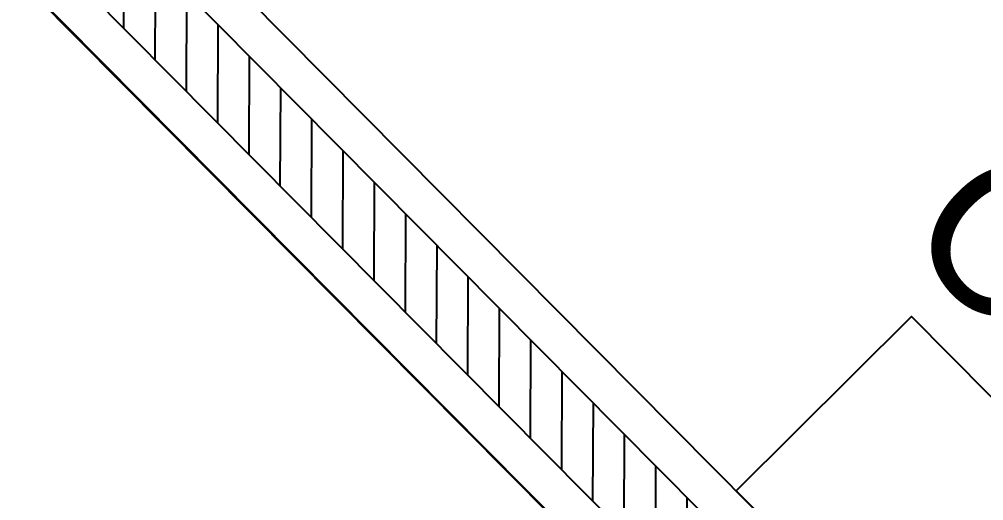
# Model space of a CAD drawing. Header units: millimetres. Extents: x -152054 to 94068, y -14280 to 91468.
# Drawn here: x -5048 to -4379, y 42614 to 42947 of the extents above; entities that cross this region are included whole.
import ezdxf

# ---------------------------------------------------------------- set-up
doc = ezdxf.new("R2010")
doc.units = ezdxf.units.MM
doc.styles.get("Standard").update_dxf_attribs({"font": 'arial.ttf'})

msp = doc.modelspace()

# ---------------------------------------------------------------- hatches: boundary and pattern name
h = msp.add_hatch()
h.set_pattern_fill('ANSI31', color=1, scale=6.85233, angle=44.77674)
h.set_pattern_definition([(89.776744, (64532.218, 69778.256), (-21.7559837, 0.084774), [])])
h.paths.add_polyline_path([(-4135.47, 42094.98), (-4101.42, 42128.76), (-4994.31, 43028.63), (-5028.36, 42994.85)])

# ---------------------------------------------------------------- linework, layer by layer
for points in [[(-4082.53, 42002.71), (-6085.49, 44021.34)], [(-4081.97, 42148.07), (-5940.14, 44020.77)], [(-4082.53, 42002.71), (-5781.96, 43714.09)], [(-4101.42, 42128.76), (-4994.31, 43028.63)], [(-4135.47, 42094.98), (-5028.36, 42994.85)], [(-4550.76, 42620.53), (-4429.16, 42741.19), (-4187.84, 42497.98), (-4309.44, 42377.32), (-4550.76, 42620.53)]]:
    msp.add_lwpolyline(points)

# ---------------------------------------------------------------- texts
at = {"insert": (-4590.56, 43338.69), "char_height": 102.785, "attachment_point": 1, "rotation": 314.77674}
msp.add_mtext_dynamic_manual_height_columns('\\pxqc;{\\C3;TPS LIMBAH B3  CAIR}', width=1326.9589, gutter_width=12, heights=[0], dxfattribs=at)

doc.saveas('drawing.dxf')
